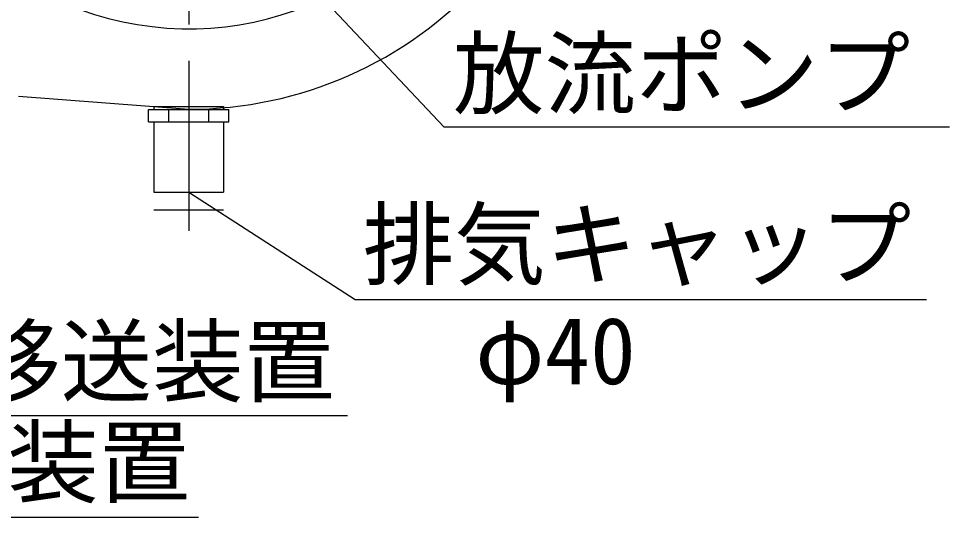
# Model space of a CAD drawing. Units: millimetres, scale not verified. Extents: x -8093 to 8093, y -5792 to 5792.
# Drawn here: x -3938 to -3174, y 383 to 792 of the extents above; entities that cross this region are included whole.
import ezdxf
from ezdxf.enums import TextEntityAlignment as Align

# ---------------------------------------------------------------- set-up
doc = ezdxf.new("R2010")
doc.units = ezdxf.units.MM
doc.header["$LTSCALE"] = 30
doc.linetypes.add('LONG_CHAIN', pattern=[21, 18, -1, 1, -1])
doc.layers.add('0-1_00クル-フ-0躯体', color=3, linetype='Continuous', lineweight=25)
doc.styles.add('ＭＳ ゴシック', font='')
doc.styles.get('ＭＳ ゴシック').set_extended_font_data('MS Gothic')

msp = doc.modelspace()

# ---------------------------------------------------------------- linework, layer by layer
at = {"layer": '0-1_00クル-フ-0躯体', "linetype": 'LONG_CHAIN'}
for p, q in [((-3798.14, 1387.24), (-3798.14, 676.18)), ((-3798.23, 727.12), (-3798.23, 617.87))]:
    msp.add_line(p, q, dxfattribs=at)
at = {"layer": '0-1_00クル-フ-0躯体', "color": 4}
for p, q in [((-3589.02, 703.11), (-3785.62, 912.9)), ((-3589.02, 703.11), (-3174.05, 703.11)), ((-3798.23, 649.44), (-3661.67, 561.55)), ((-3661.67, 561.55), (-3192.85, 561.55)), ((-4201.84, 466.28), (-3667.89, 466.28)), ((-3790.23, 382.69), (-4319.56, 382.69))]:
    msp.add_line(p, q, dxfattribs=at)
at = {"layer": '0-1_00クル-フ-0躯体'}
for p, q in [((-3937.81, 728.38), (-3798.14, 717.64)), ((-3826.73, 719.94), (-3769.73, 719.94)), ((-3826.73, 719.94), (-3826.73, 717.34)), ((-3769.73, 719.94), (-3769.73, 717.34)), ((-3814.68, 707.34), (-3814.68, 717.34)), ((-3781.78, 707.34), (-3781.78, 717.34)), ((-3765.32, 707.34), (-3765.32, 717.34)), ((-3831.14, 707.34), (-3765.32, 707.34)), ((-3826.73, 707.34), (-3826.73, 649.44)), ((-3769.73, 707.34), (-3769.73, 649.44)), ((-3826.73, 649.44), (-3769.73, 649.44)), ((-3826.73, 635.06), (-3769.73, 635.06))]:
    msp.add_line(p, q, dxfattribs=at)
msp.add_lwpolyline([(-3831.14, 707.34), (-3831.14, 717.34), (-3765.32, 717.34)], dxfattribs=at)
for radius, start, end in [(325, 270, 5.31267), (259, 180, 346.605)]:
    msp.add_arc((-3798.14, 1042.64), radius, start, end, dxfattribs=at)

# ---------------------------------------------------------------- texts
at = {"layer": '0-1_00クル-フ-0躯体', "color": 4, "style": 'ＭＳ ゴシック'}
for s, p in [('放流ポンプ', (-3581.29, 702.94)), ('排気キャップ', (-3655.39, 562.84)), ('処理水移送装置', (-4203.32, 466.75)), ('φ40', (-3563.12, 475.51)), ('循環水移送装置', (-4322.2, 383.99))]:
    msp.add_text(s, height=54.99, dxfattribs=at).set_placement(p, align=Align.BOTTOM_LEFT)

doc.saveas('drawing.dxf')
